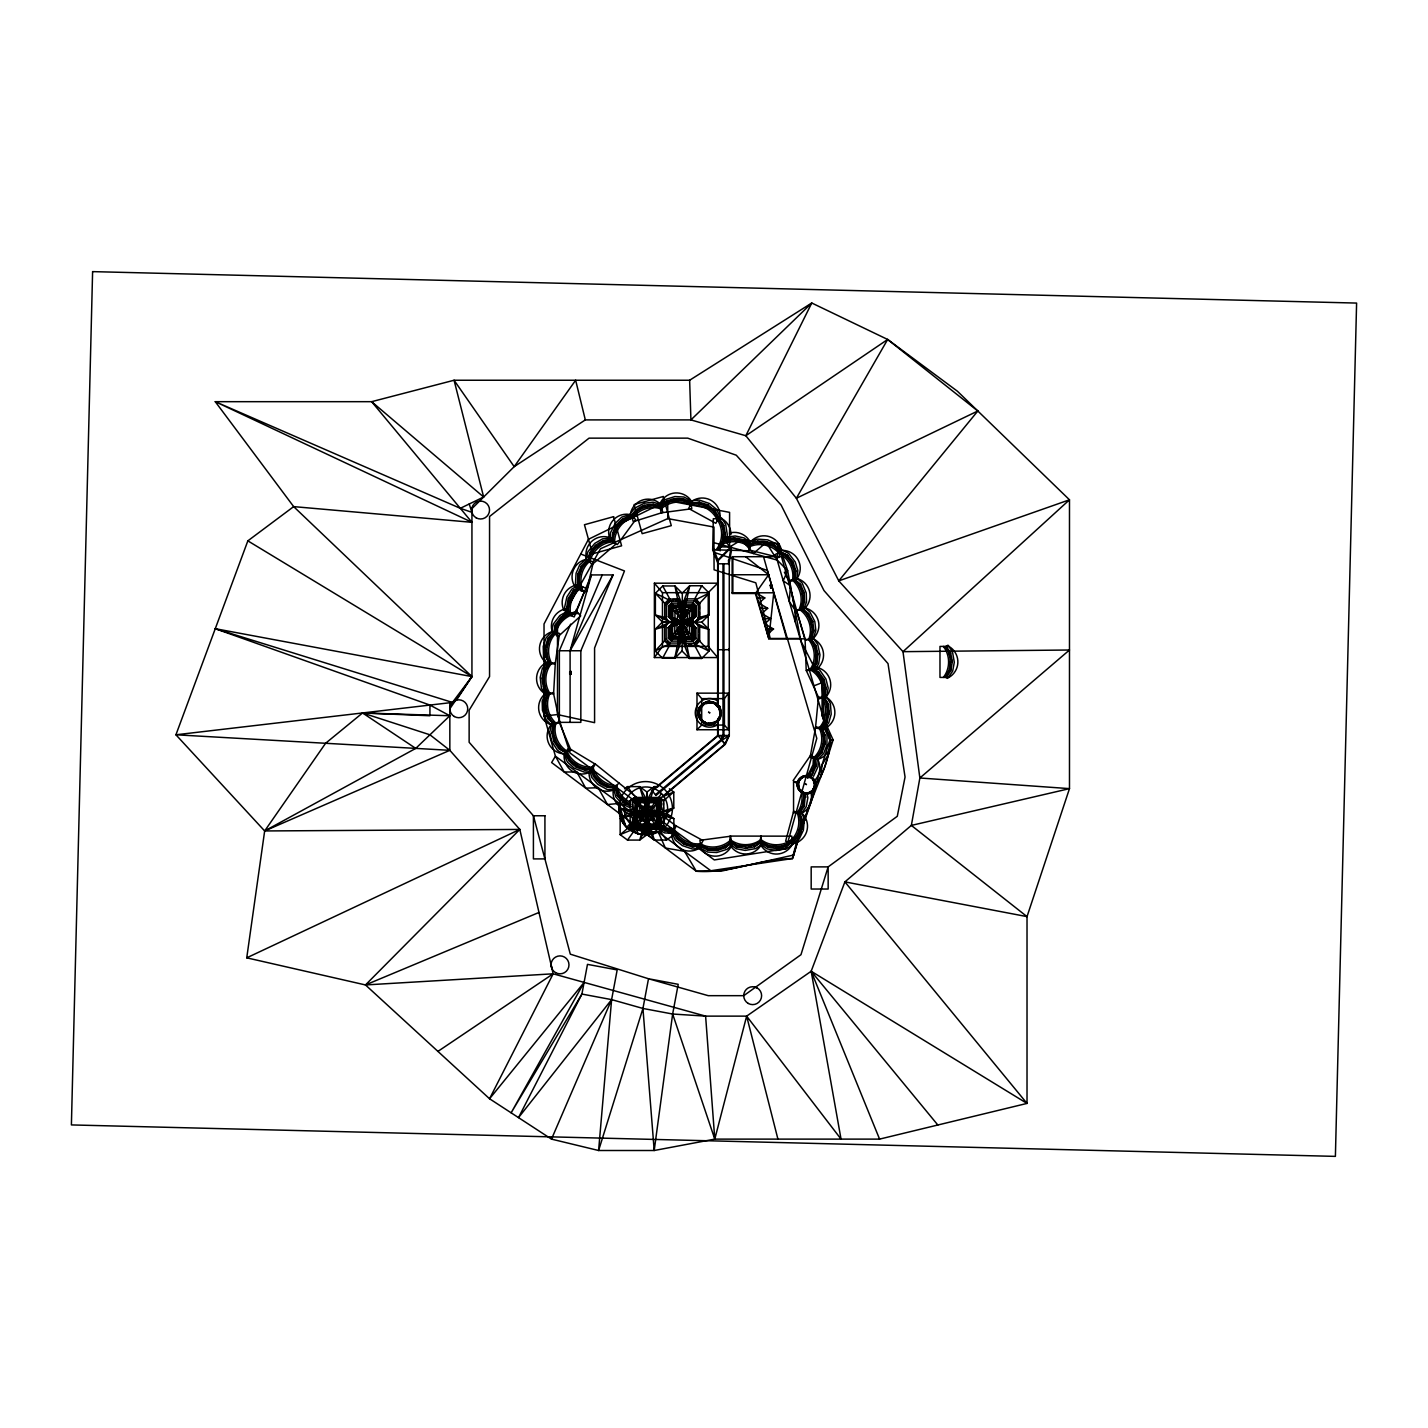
<?xml version="1.0" encoding="UTF-8"?>
<svg xmlns="http://www.w3.org/2000/svg" width="1428" height="1428" viewBox="0 0 1428 1428"><rect width="100%" height="100%" fill="white"/><g stroke="black" fill="none" stroke-linecap="round" stroke-linejoin="round"><path stroke-width="1.5" d="M728.423 563.792L731.136 546.603L717.677 560.222L717.641 706.985M718.106 706.985L718.088 563.81L712.697 549.905L712.75 546.763L718.141 560.686L718.088 567.38L717.677 563.792L729.28 563.81L729.297 735.616L725.281 744.345L662.895 796.717M797.484 783.615L798.27 784.436L793.129 780.581L810.783 755.091L815.87 758.607L815.852 766.568L812.121 774.869L809.533 777.439M807.106 793.54L802.304 792.504M610.184 540.873L610.416 532.912L615.2 523.326L621.823 517.097L630.176 514.366L635.692 519.614L617.342 544.604L612.362 540.944C610.898 529.467 619.341 517.989 630.73 515.954C620.966 520.631 612.844 530.288 613.165 541.533L612.594 532.983L613.986 534.001L616.575 524.79L618.163 525.968L623.197 518.56L624.571 519.578L631.515 516.543M719.069 543.568L718.98 546.424C727.905 539.748 741.525 540.123 749.95 547.495M722.425 541.426C730.725 535.696 743.042 537.606 750.057 544.657L749.843 550.815L712.715 549.726L713.304 518.721L722.247 518.899A17.904 17.904 0 0 1 730.904 534.572M669.714 636.567L671.321 641.101L672.445 639.173L672.642 626.356L674.73 624.09C690.563 624.25 673.32 610.22 668.447 606.025L671.499 603.116L678.264 603.116L682.263 607.114L678.675 605.044L672.606 605.044L669.875 607.65L669.875 617.021L672.606 619.716C689.545 618.967 674.926 633.372 668.268 638.191L671.321 641.101L678.104 641.101L682.084 637.102L678.514 639.173L672.445 639.173L669.714 636.567L669.714 627.178L672.445 624.5L676.943 625.053L681.317 622.144L677.104 619.163L668.447 616.45L668.447 606.025M691.937 622.126L691.973 619.502L695.454 616.521L695.454 606.632L694.668 607.56L696.132 605.811C692.723 607.328 674.659 628.445 687.475 618.949L693.08 619.216L696.132 616.236L696.132 605.811L693.08 602.902L691.973 604.829L691.759 617.646L689.67 619.913L682.905 622.84L687.296 630.873L695.954 638.387L692.901 641.297L686.136 641.297L682.138 637.299L685.726 639.387L691.795 639.387L694.526 636.763L694.526 627.392L692.901 622.09M794.093 579.643C796.003 568.665 789.898 556.902 779.831 552.118L787.738 555.403L793.325 562.596L795.967 571.289L794.968 579.197L789.488 582.035L784.383 572.2M647.562 826.723L647.045 834.666L639.708 840.075L627.517 840.075L620.163 834.666L620.163 818.655L631.926 815.299L630.141 815.299L632.533 817.923L632.533 826.223L634.443 829.257L637.406 825.991L637.602 816.53L639.69 814.852C658.165 811.158 634.282 814.103 632.461 808.784L632.461 800.465L634.371 797.449L643.296 797.449L647.616 800.644L647.687 826.062L643.368 829.257L634.443 829.257L630.141 826.062L630.141 815.299L633.015 813.157M646.902 813.46L646.277 800.644L650.579 797.449L659.504 797.449L661.414 800.465L661.414 808.784L658.219 811.158L659.504 814.603L663.824 811.407L663.824 800.644L659.504 797.449L658.219 798.163L656.559 800.697L656.362 810.176L647.509 813.46M813.514 756.983L813.067 764.64L809.158 772.691L805.481 776.618M646.402 799.983L646.902 792.04L654.256 786.614L658.308 786.614M814.62 784.954L814.246 788.809L813.264 788.434L814.46 788.863M729.583 546.995L729.583 512.366L667.733 500.568L588.461 539.284L544.032 623.965L544.032 716.035L555.421 756.197L551.619 762.552L696.328 871.259L710.841 870.741L792.415 858.549C797.859 832.952 810.64 809.64 815.959 784.079C824.884 771.406 829.418 755.555 829.846 740.115L777.189 560.097L766.176 542.408L753.395 553.546L741.596 539.855L729.583 546.995L724.157 538.053L778.599 543.693L787.631 570.611L800.787 640.815L822.082 682.673L824.259 721.033L822.082 715.392L822.082 682.673L813.96 685.833M795.253 621.858L795.021 610.024L789.273 601.42L790.469 585.748L783.222 580.768L787.631 570.611L777.189 560.097L778.599 543.693M614.665 542.622C614.201 531.502 622.18 520.452 633.015 517.65M699.72 711.073L700.023 707.877M798.645 780.598L798.27 784.436L799.269 780.759L798.145 781.187L799.269 780.759M823.938 696.721C826.401 685.851 820.904 673.784 811.086 668.518L818.815 672.195L824.027 679.657L826.241 688.474L824.831 696.311L826.491 696.614L830.4 703.522L831.203 714.196L828.704 722.943L822.939 729.565L815.495 727.887L818.476 697.043L827.383 697.899A17.904 17.904 0 0 1 824.402 728.744M820.832 776.868L822.082 764.694L828.775 753.77M811.479 638.405C813.549 627.784 810.622 615.504 801.411 609.06L808.605 613.701L812.818 621.769L813.871 630.801L811.479 638.405L813.085 638.905L815.87 630.569L814.817 621.537L809.962 611.987L803.714 607.061L802.357 608.774L796.467 610.577L805.571 640.208L814.121 637.584A17.904 17.904 0 0 0 805.017 607.953M813.532 776.296L818.03 766.586L818.048 758.625L815.87 758.607M554.242 723.728C551.44 734.51 556.563 746.737 566.202 752.324L558.598 748.415L553.618 740.793L551.69 731.886L553.332 724.103L559.026 721.729L570.986 750.325L565.292 752.699L564.114 754.537L557.42 750.253L551.654 741.221L549.726 732.314L551.69 723.764L553.332 724.103L553.261 731.225L551.69 731.886L555.438 740.025L553.618 740.793L560.169 747.754L558.598 748.415L565.292 752.699M682.138 635.674L686.136 641.297L682.138 635.781L678.514 639.173L682.084 633.443L679.353 636.46L674.73 636.46L672.642 634.264L680.603 632.229L682.084 622.572L678.104 641.101L681.085 636.87M693.08 622.126L693.08 619.216L691.973 619.502L694.704 616.825L694.704 607.436L693.08 602.902L686.315 602.902L682.316 610.559L685.047 607.525L689.67 607.525L691.759 609.738L683.798 611.773L682.316 621.43L686.118 603.865L682.316 607.668M449.838 708.77L471.936 676.586L471.936 508.654L514.187 466.653L585.319 419.903L690.92 419.903L745.827 435.736L796.36 498.265L838.771 580.875L902.996 651.668L919.864 777.992L1069.483 788.631L911.35 825.42L844.894 881.879L811.175 971.254L746.648 1016.129L705.611 1016.129L672.642 1014.023L654.202 1150.504L598.6 1150.504L551.494 1139.116L489.554 1098.757L365.479 984.945L246.741 957.831L264.662 830.953L325.584 743.292L362.569 712.965L449.838 715.749L415.744 748.397L264.662 830.953L175.93 734.795L247.847 540.855L293.668 506.619L471.936 522.309L371.637 401.679L215.271 401.679L293.668 506.619L471.936 676.586L456.478 700.113L452.462 702.433L175.93 734.795L449.838 750.325L519.81 829.436L553.154 973.807L489.554 1098.757L584.106 982.41L511.135 1112.823L581.91 994.066L587.479 964.364L617.182 969.915L611.612 999.618L598.6 1150.504L642.939 1008.454L648.508 978.751L570.308 954.172L533.412 815.763L469.134 742.257L469.134 710.251L489.554 676.586L489.554 516.508L589.05 438.146L687.743 438.146L736.277 455.211L781.134 505.101L823.974 590.549L888.02 663.609L905.049 777.046L897.284 816.298L828.151 866.885L811.175 866.885L811.175 889.037L828.151 889.037L828.151 866.885L800.965 954.707L743.738 995.673L708.252 995.673L648.508 978.751L678.211 984.32L672.642 1014.023L714.785 1139.116L879.577 1139.116L1027.018 1103.416L1027.018 916.615L1069.483 788.631L1069.483 499.8L957.385 391.201L887.663 339.471L811.764 303.004L689.635 380.241L454.068 380.241L371.637 401.679L483.646 497.015L460.298 508.314L215.271 401.679L471.936 522.309M792.433 580.5C794.718 569.54 788.363 557.491 778.171 552.975M643.368 827.937L643.368 829.257L647.045 817.494L649.097 820.654L650.65 829.257L646.349 826.062L657.737 827.419L660.789 825.277L660.789 817.584C659.433 813.496 642.029 814.995 650.918 812.318L661.414 808.784L663.824 811.407L662.021 811.407L673.784 808.052L673.784 792.04L669.375 788.791M659.736 797.931L673.784 792.04L663.699 800.555L661.414 800.465L656.362 804.321L654.274 802.697L649.633 802.697L646.902 809.212L650.579 797.449M661.414 800.465L658.219 798.163L651.097 798.163L646.902 801.34L650.9 799.287L657.665 799.287L659.29 802.643L659.29 809.551L654.274 811.836L654.345 814.852L656.434 816.53L656.434 822.367L654.345 824.01L649.704 824.01L646.973 817.494L645.563 819.083L640.315 819.833L637.602 822.367L639.69 824.01L644.314 824.01L647.045 813.746L656.362 804.321L653.631 806.874L648.401 807.623L646.277 813.781L632.533 826.223L630.141 826.062M682.084 640.797L677.782 645.135L678.175 643.046L682.084 639.101L677.782 645.135L668.857 645.135L664.555 640.797L664.555 626.214L668.857 621.876L666.162 625.821L666.162 639.101L664.555 640.797L670.071 643.046L678.175 643.046M683.744 603.544L686.618 600.652L686.618 598.867L682.316 604.901L686.225 600.956L686.618 598.867L695.543 598.867L699.863 603.205L699.863 617.788L695.543 622.126L698.078 626.035L698.078 639.298L699.684 640.994L695.382 645.331L686.44 645.331L682.138 640.994M728.833 564.524L731.547 550.191M547.299 693.722C544.264 704.111 546.031 716.588 554.617 723.871L547.888 718.587L544.425 710.162L544.229 701.059L547.299 693.722C540.016 684.815 540.712 670.678 549.155 662.753L555.313 663.092L553.582 694.044L545.764 693.08L542.212 701.112L542.426 710.216L546.371 720.158L552.136 725.656L553.653 724.067L559.687 722.818L553.35 692.455L545.567 694.847L541.408 688.046L540.177 677.407L542.337 668.554L547.834 661.717L549.155 662.753C543.533 671.999 542.015 684.512 548.406 693.758L543.283 686.904L544.978 687.011L542.122 677.872L544.104 677.997L544.282 669.036L545.978 669.125L550.137 662.806M677.354 645.474L674.748 658.254L662.556 658.254L655.202 650.9L655.202 629.23L662.556 621.876L682.084 621.876M686.618 600.652L689.67 585.748L701.844 585.748L709.198 593.102L709.198 614.772L701.844 622.126L682.138 622.09M723.889 541.605L725.353 534.465L723.871 525.486L719.48 518.846L721.301 517.65L725.692 524.272L727.316 534.857L726.227 540.212M678.104 641.101L678.514 639.03L682.084 636.335L678.3 640.137L678.514 639.03M822.242 697.507C825.081 686.672 819.333 674.319 809.39 669.286M553.689 632.301L555.456 624.536L560.918 617.253L568.63 612.416L556.617 625.785L554.367 633.032L555.456 624.536L556.617 625.785L560.918 617.253L562.257 618.717L569.79 613.683L576.519 611.309L580.696 615.861L557.866 636.834L553.689 632.301L551.565 631.819L553.332 624.054L559.847 615.557L568.398 610.756M810.533 638.691L812.229 631.319L813.871 630.801L810.925 622.358L812.818 621.769L806.981 614.201L808.605 613.701L802.357 608.774M555.956 723.014C552.779 733.742 558.134 746.273 567.916 751.61M645.563 819.083L647.045 813.746L648.473 819.083L653.703 819.833L661.485 826.223L663.895 826.062L663.895 815.299L659.575 812.104L658.29 813.228L635.674 813.46L634.371 814.603L630.069 811.407L630.069 800.644L634.371 797.449L642.779 798.163L647.616 800.644M643.296 797.449L646.759 812.818L648.401 807.623M750.396 543.925L748.879 549.905L778.956 557.473L781.723 550.369L776.047 543.675L767.764 539.891L757.072 539.088L749.629 541.872L750.396 543.925C760.446 538.231 774.279 541.712 780.456 551.476C772.441 544.193 760.446 540.337 750.146 544.889L757.84 541.141L757.429 542.801L766.925 541.712L766.443 543.622L775.208 545.496L774.797 547.156L780.224 552.44M551.494 1139.116L611.612 999.618L518.507 1117.624L581.91 994.066L611.612 999.618L642.939 1008.454L654.202 1150.504L714.785 1139.116L746.648 1016.129L841.038 1139.116L811.175 971.254L1027.018 1103.416L844.894 881.879L1027.018 916.615L911.35 825.42L919.864 777.992L1069.483 650.008L902.996 651.668L1069.483 499.8L838.771 580.875L977.823 410.996L887.663 339.471L745.827 435.736L811.764 303.004L690.92 419.903L689.635 380.241M588.033 559.937C589.175 548.441 599.992 539.141 611.541 539.713L615.557 544.407L592.049 564.613L588.033 559.937L585.926 559.383L587.943 551.69L594.744 543.408L602.616 538.838L611.362 538.053L611.541 539.713C600.974 542.069 590.906 549.655 588.675 560.686L590.05 552.243L591.174 553.529L595.762 545.139L597.047 546.638L603.616 540.569L604.74 541.855L612.184 540.462M714.66 704.022L714.946 702.987L710.073 702.79L710.341 701.755M720.908 713.018L719.391 718.57A11.085 11.085 0 0 1 701.291 720.158A11.085 11.085 0 0 1 706.003 702.612A11.085 11.085 0 0 1 720.872 713.036C716.999 693.401 725.049 722.14 716.66 721.122M806.874 793.45L807.873 797.681L806.231 806.641L801.126 813.781L793.647 811.229L785.632 841.181L791.594 842.77C801.447 836.754 805.142 822.974 799.609 812.818L804.25 806.267L805.553 792.826M810.354 777.528C810.194 775.297 809.872 779.313 806.677 776.529L810.515 776.903M793.807 854.997L801.626 825.848L824.438 767.639L833.113 739.9L822.082 715.392L829.846 740.115L792.415 858.549C760.035 858.781 729.137 873.882 696.328 871.259L684.53 851.338L665.394 848.018L658.219 831.953L643.207 831.364L626.66 827.347C616.45 817.28 616.45 799.519 626.66 789.434A26.811 26.811 0 0 1 668.839 821.796C658.058 841.949 625.107 837.95 619.716 815.334L619.466 805.089L625.125 824.402L619.716 815.334L619.466 803.411L607.489 804.517L598.154 787.703L585.712 788.167L576.841 771.995L564.185 771.995L555.421 756.197L710.841 870.741L720.747 871.259L793.807 854.997L792.415 858.549M814.888 784.115L813.21 789.862M570.629 624.125L559.365 650.757L559.365 722.354L580.839 722.354L580.839 650.757L613.058 574.931L591.442 574.931L570.093 650.757L570.093 722.354M555.617 634.389C557.313 623.376 567.273 614.076 578.447 613.415M770.156 585.23L771.584 584.891L770.156 585.23L770.745 588.015L772.262 587.336L770.745 588.015M651.186 796.735L654.256 786.614L647.277 800.055M642.761 829.954L639.708 840.075L646.688 826.651M800.555 609.738C805.231 599.635 802.393 586.676 793.897 579.465L800.68 584.677L804.214 593.066L804.535 602.152L801.519 609.524L795.485 610.863M589.889 562.096C591.942 551.137 602.205 542.176 613.397 541.872M799.341 834.363L804.41 818.744L804.41 820.618M548.281 693.526L545.889 700.72L544.229 701.059L546.371 709.752L544.425 710.162L549.548 718.23L547.888 718.587L553.653 724.067M808.748 639.244C812.96 628.873 808.855 615.879 799.644 609.613M669.875 607.65L671.499 603.116C682.584 614.718 685.993 640.904 678.461 604.08L682.263 607.864L678.693 605.169L678.264 603.116L681.263 607.328M694.526 636.763L692.901 641.297C682.673 631.23 678.211 603.241 685.726 639.387L682.138 633.639L684.869 636.674L689.51 636.674L691.598 634.478L691.598 626.553L689.51 624.286L682.745 622.215L687.296 625.25L686.154 632.443L683.637 632.443L682.138 630.284L684.869 636.674M672.445 639.173L678.068 632.229L681.87 622.769M694.704 607.436L691.973 604.829L686.332 611.773L682.53 621.234M634.371 814.603L635.674 811.158L630.069 811.407L632.461 808.784L637.316 811.532L637.406 815.156L632.533 817.923L635.746 815.549L641.886 815.566L646.277 813.424M650.65 829.257L659.575 829.257L661.485 826.223L661.485 817.923L658.29 815.549L659.575 812.104M683.048 603.062L689.67 585.748L682.316 593.102L682.138 651.114L689.492 658.469L701.683 658.469L709.02 651.114L709.02 629.445L701.683 622.09M681.352 640.922L674.748 658.254L682.084 650.9M813.032 668.625C817.316 659.308 817.012 647.437 810.265 639.351L816.013 645.688L817.994 654.577L816.673 663.574L813.46 668.607M575.823 611.827L584.498 591.335M586.23 587.229L591.442 574.931M602.241 574.931L570.093 650.757L613.058 574.931M685.047 607.525L682.316 613.915L683.798 611.773M679.353 636.46L682.084 630.087L680.603 632.229M798.752 781.83L793.557 781.83L793.557 812.835L799.734 812.835L802.536 806.267L803.928 797.324L803.107 791.951M946.157 677.425C951.262 667.876 952.083 655.291 945.175 646.42L950.673 652.971L952.333 661.914L950.673 670.874L946.157 677.425L947.549 678.371L952.654 671.231L954.297 662.289L952.476 651.739L947.96 645.188L946.157 646.42L950.673 652.971L948.96 652.971L952.333 661.914L950.352 661.914L950.673 670.874L948.96 670.874L945.175 677.425M798.734 610.149C803.785 600.153 800.751 586.854 792.076 579.857M720.247 550.833L718.873 549.851C724.174 540.391 725.228 527.842 718.48 518.828L723.871 525.486L722.157 525.45L725.353 534.465L723.371 534.429L723.496 541.587M550.101 693.151C544.943 703.076 547.834 716.41 556.438 723.496M718.106 720.194L718.106 735.616L723.086 735.634L721.283 739.508L655.47 794.718M725.067 743.952L728.851 734.902M723.086 735.634L721.283 739.508L725.281 744.345L717.838 735.384L652.025 790.612L656.059 795.432L721.89 740.204M723.907 563.81L723.925 735.616L721.872 740.222L729.333 735.616L717.641 735.616L717.641 720.194M637.316 811.532L634.585 809.551L635.674 798.163L630.069 800.644M663.895 826.062L659.575 829.257L657.737 827.419L659.361 824.063L659.361 817.137L656.63 815.156L656.559 811.532L659.29 809.551M700.72 846.447L707.824 850.071L716.91 850.517L725.567 847.696L731.332 841.36C723.443 849.392 710.858 850.249 700.72 846.447L699.952 847.946L707.717 852.07L716.802 852.516L727.03 849.321L732.921 843.966M780.705 551.672L781.723 549.744L788.756 553.475L795.235 562.007L797.877 570.718L796.645 579.411L794.968 579.197L794.45 572.092L795.967 571.289L791.558 563.507L793.325 562.596L786.203 556.188L787.738 555.403L780.705 551.672L775.226 554.51L777.26 558.437M662.556 658.254L669.643 645.206M694.776 598.796L701.844 585.748M718.766 517.882L715.178 510.778L708.109 505.048L699.47 502.21L691.081 503.923C702.183 502.103 712.84 508.832 718.766 517.882L720.265 517.132L716.445 509.225L709.377 503.495L699.238 500.05L691.331 500.871L691.545 503.049L688.599 508.475L715.821 523.308L720.105 515.454A17.904 17.904 0 0 0 692.883 500.621M678.068 632.229L676.943 630.658L681.317 622.626M686.332 611.773L687.475 613.326L683.084 621.376M887.663 339.471L796.36 498.265L977.823 410.996M695.543 598.867L694.329 600.956L686.225 600.956M668.857 645.135L670.071 643.046L666.162 639.101M798.752 812.835L802.536 806.267L804.25 806.267L803.928 797.324L805.91 797.324L804.571 793.754M592.549 768.567L595.244 764.123L568.683 748.111L563.971 754.091L567.451 762.159L574.252 768.193L584.231 772.084L592.174 771.602L592.049 769.424C580.768 771.923 568.558 764.551 565.506 753.395C571.039 762.695 581.392 769.906 592.549 768.567L584.106 769.906L584.98 768.442L575.591 766.693L576.609 764.997L568.772 760.66L569.665 759.196L566.006 752.556M717.891 549.834L721.818 543.354L723.532 543.372L718.873 549.851M813.817 671.196L818.655 663.877L819.975 654.863L817.762 644.385L812.996 637.995L811.247 639.316L816.013 645.688L814.299 645.759L817.994 654.577L816.013 654.649L816.673 663.574L814.96 663.645L811.407 670.321L806.213 670.517L805.089 639.53L812.246 639.28M807.588 778.278L814.442 765.604L815.049 758.054L815.852 766.568L814.442 765.604L812.121 774.869L810.497 773.744L807.998 776.368M632.461 800.465L633.157 809.123L639.619 811.836L639.69 814.852L634.657 817.137L634.657 824.063L637.406 825.991L646.83 813.889M659.29 802.643L656.559 800.697L646.759 812.818M799.127 779.224L799.412 780.331L801.644 777.189M809.551 670.392C816.298 661.467 815.691 647.848 808.409 639.405M755.912 593.512L732.136 593.512L732.136 556.706L781.473 556.706L804.714 638.834L768.835 638.834L755.912 592.798L768.639 574.752L745.594 556.706M676.943 630.658L676.943 625.053L681.495 622.019M682.923 621.983L687.475 618.949L687.475 613.326M703.772 703.611L700.987 707.538L700.22 706.789L700.987 707.538L703.219 705.307M820.672 728.387C828.222 720.212 829.489 707.003 823.635 697.524L828.49 704.575L829.275 713.643L826.776 722.407L821.653 728.494L825.063 722.229L826.776 722.407L827.312 713.464L829.275 713.643L826.794 704.415L828.49 704.575L824.616 697.632L826.526 696.561L828.186 687.993L825.973 679.157L819.94 670.321L813.103 666.233M627.517 840.075L634.996 829.668M658.968 797.038L661.45 793.557M708.217 592.674L708.217 646.402L717.713 657.558L654.381 657.558L662.467 646.402L662.467 592.674L654.381 583.195L717.713 583.195L708.217 592.674L662.467 592.674M681.656 622.197L677.104 619.163L678.246 611.969L680.781 611.969L682.263 614.129L679.532 607.739L674.909 607.739L672.82 609.952L672.82 617.86L674.909 620.127L674.73 624.09L668.268 627.767L668.268 638.191M728.423 729.744L724.424 725.067L724.424 698.631L728.423 693.151L696.989 693.151L696.989 729.744L728.423 729.744L728.423 693.151M796.878 812.835C802.161 806.606 803.071 797.859 801.144 790.13M943.301 677.425C950.388 668.75 950.28 655.113 943.301 646.42M471.936 676.586L452.462 702.433L215.271 628.695L471.936 676.586L247.847 540.855M670.91 833.309L676.336 826.187L664.002 816.798M716.035 549.798C723.264 541.248 723.425 527.628 716.624 518.792M646.366 813.46L637.531 810.176L637.531 804.321L639.619 802.697L644.242 802.697L646.973 809.212L645.492 807.623L640.244 806.874L633.157 801.429L635.674 798.163M646.349 826.062L651.168 828.543L658.29 828.543L660.789 825.277M631.426 515.811C637.013 505.69 650.615 501.406 661.003 506.494L662.86 512.384L633.282 521.702L631.426 515.811L629.712 514.473L634.603 508.189L644.117 503.263L653.149 502.156L661.503 504.887L661.003 506.494C650.365 504.495 638.12 507.493 631.729 516.757L636.317 509.528L636.834 511.153L644.367 505.262L644.956 507.136L653.399 504.155L653.899 505.78L661.307 507.422M554.403 632.693C546.478 640.529 544.604 653.667 550.03 663.395L545.496 656.13L545.121 647.045L548.031 638.405L553.421 632.568L559.544 633.425L555.171 664.127L549.048 663.252L547.102 664.234L543.55 657.112L543.229 646.402L546.121 637.78L552.19 631.426L553.421 632.568L549.726 638.655L548.031 638.405L547.085 647.312L545.121 647.045L547.192 656.38L545.496 656.13L549.048 663.252M589.407 768.96L591.781 777.403L597.743 784.293L607.114 789.47L615.057 790.041L615.218 787.863C603.687 788.845 592.566 779.938 591.014 768.478L594.869 763.659L636.138 796.824M619.074 783.044L613.397 788.292L615.771 796.735L621.716 803.625L628.873 807.213M551.993 662.913C544.461 671.178 543.8 684.78 550.262 693.865M815.192 758.304C823.438 750.789 825.83 737.74 820.797 727.798L825.027 735.241L825.045 744.345L821.796 752.842L816.173 758.482L810.087 757.358L815.691 726.87L821.76 727.977L823.76 727.084L827.026 734.349L826.919 745.059L823.67 753.556L817.351 759.66L816.173 758.482L820.118 752.538L821.796 752.842L823.099 743.988L825.045 744.345L823.349 734.938L825.027 735.241L821.76 727.977M632.283 518.525C638.494 509.26 651.454 505.066 661.86 509.207M818.815 728.209C826.687 720.247 827.883 706.681 821.778 697.346M682.316 612.237L684.423 609.649L688.01 609.649L689.617 611.541L689.617 618.306L688.01 620.234L687.832 623.965L689.438 625.91L689.438 632.675L687.832 634.55L684.262 634.55L682.138 631.961M682.084 631.765L679.978 634.353L676.408 634.353L674.784 632.461L674.784 625.696L676.408 621.876M656.63 815.156L661.485 817.923L663.895 815.299L662.092 815.299L673.855 818.655L673.855 832.667M794.861 579.25L796.342 577.644L802.179 583.088L806.231 592.995L806.534 602.098L803.071 610.167L801.519 609.524L802.857 602.527L804.535 602.152L802.286 593.495L804.214 593.066L799.02 585.052L800.68 584.677L794.861 579.25L788.827 580.571L795.003 608.685M664.948 640.494L655.202 650.9L668.715 644.278M699.452 603.509L709.198 593.102L693.758 600.652M588.39 560.579C579.822 567.684 576.805 580.607 581.374 590.764L577.483 583.142L577.912 574.056L581.553 565.702L587.426 560.347L593.441 561.757L586.426 591.942L580.411 590.549L577.483 583.142L579.161 583.534L577.912 574.056L579.822 574.502L581.553 565.702L583.213 566.095L587.426 560.347L586.301 559.098L579.714 564.899L576.073 573.253L575.448 583.945L577.644 589.496M698.238 604.901L699.863 603.205L694.329 600.956L698.238 604.901L698.238 618.181L695.543 622.126L699.684 626.428L699.684 640.994L694.169 643.243L686.047 643.243L682.138 639.298L686.44 645.331L686.047 643.243M658.219 831.953L638.691 834.291L626.66 827.347L631.337 822.439M634.657 817.137L646.456 813.335M556.242 632.961C548.013 640.565 546.21 654.06 551.886 663.663M718.141 560.686L731.6 547.049L718.73 546.853M646.206 813.264L641.815 811.122L642.957 807.623L636.21 799.287L633.157 801.429M657.737 827.419L650.989 819.083L652.132 815.566L647.58 813.335M666.341 605.115L670.25 601.17L678.354 601.17L682.263 605.115L677.961 599.082L669.036 599.082L664.734 603.419L664.734 617.985L669.036 622.322L666.341 618.378L666.341 605.115L664.734 603.419L670.25 601.17L669.036 599.082L670.821 600.867L655.381 593.298L662.735 585.962L674.926 585.962L682.263 593.298M670.071 621.876L664.555 626.214M694.329 622.126L699.863 617.788L698.06 617.788M698.078 639.298L694.169 643.243L695.382 645.331M682.316 603.205L686.618 598.867M714.785 1139.116L705.611 1016.129L553.154 973.807L365.479 984.945L519.81 829.436L264.662 830.953L449.838 750.325L449.838 702.737M682.316 608.417L686.315 602.902L682.316 606.9L685.904 604.829L691.973 604.829M682.316 609.488L685.476 606.186L690.831 606.186L693.24 608.596L693.24 617.235L690.831 619.716L690.831 622.126M682.084 634.514L678.943 637.816L673.588 637.816L671.178 635.406L671.178 626.767L673.588 624.286L673.588 621.876M700.309 718.784L702.862 721.925L704.236 721.586M715.017 704.236L716.392 703.897L715.017 704.236L718.944 707.021M718.373 707.592L718.623 706.11L718.373 707.592L716.142 705.361M715.535 722.247L719.284 718.498M718.177 723.8L716.749 725.228A14.316 14.316 0 0 1 695.257 712.822A14.316 14.316 0 0 1 716.749 700.416L718.177 701.862M799.734 779.831L802.108 777.653M798.716 789.488L801.411 792.183L799.323 788.881M811.247 777.082L813.978 779.795L813.567 781.241L814.103 780.384M812.907 779.795L813.674 779.974A8.871 8.871 0 0 1 814.96 784.525L814.478 789.327A9.228 9.228 0 0 1 798.466 789.345A9.228 9.228 0 0 1 806.463 775.493A9.228 9.228 0 0 1 814.46 789.345L810.979 792.665L806.392 793.682M812.96 780.17L813.157 778.992M810.622 792.469L814.049 789.113M790.63 842.52C799.448 835.683 802.875 822.885 798.663 812.568L802.286 820.332L800.626 819.886L801.572 829.4L799.662 828.883L797.645 837.611L796.003 837.165L791.594 842.77L792.683 844.055L799.466 838.468L803.375 830.257L804.339 819.583L801.661 812.086L799.609 812.818M695.186 600.581L695.847 599.938L698.221 603.633M696.989 729.744L701.701 725.067L724.424 725.067M580.196 585.891C571.86 592.798 566.345 604.133 569.397 614.968L566.773 606.829L568.612 597.904L573.538 590.246L580.196 585.891L585.908 588.229L574.199 616.932L568.469 614.593M668.268 627.767L672.445 624.5L668.268 627.767L672.445 624.5L672.445 621.876M813.371 757.965C821.885 750.7 824.242 737.276 818.958 727.477M660.218 506.744C667.465 497.729 681.602 495.837 690.956 502.638L691.777 508.761L661.039 512.848L660.218 506.744L658.754 505.119L664.645 499.764L674.873 496.569L683.958 497.015L691.723 501.139L690.956 502.638C680.817 498.836 668.233 499.693 660.361 507.708L666.126 501.389L666.341 503.084L674.766 498.568L675.033 500.532L683.869 499.015L684.083 500.71L691.081 503.62M643.028 819.083L641.886 817.923L646.277 813.781M650.918 807.623L652.061 808.766L647.669 812.925M755.912 592.798L764.801 597.957L758.821 603.134L767.693 608.31L761.731 613.469L770.602 618.663L764.64 623.84L773.53 629.016L767.532 634.193M590.21 560.99C581.357 567.844 578.376 581.142 583.177 591.192M671.303 625.464L668.947 627.463L668.947 637.37L671.856 640.137M630.248 826.152L620.163 834.666L634.228 828.775M652.328 790.969L718.141 735.741M663.003 796.021L725.049 743.97M761.07 836.076L761.07 841.27L754.519 846.786L745.559 848.428L736.616 846.786L730.065 842.252L730.065 836.076L791.862 836.165L791.862 842.341L793.111 844.144L786.56 848.66L776.011 850.499L767.05 848.839L759.91 843.734L760.874 836.165M649.633 802.697L646.902 804.946L650.49 800.697L656.559 800.697M646.902 807.962L649.008 806.052L653.631 806.874L654.202 810.658L652.596 813.46M644.314 824.01L647.045 821.76L649.704 824.01M660.593 509.564C668.304 501.514 681.799 499.604 691.331 505.458M731.082 839.521C723.371 847.572 709.877 849.481 700.345 843.627M788.845 842.038C797.913 835.487 801.34 822.296 796.86 812.086M696.132 616.236L691.973 619.502L696.132 616.236L687.475 618.949M681.495 621.573L677.104 613.54M682.905 622.84L687.296 630.873M581.107 586.265L575.109 590.889L573.538 590.246L570.45 598.653L568.612 597.904L568.344 607.471L566.773 606.829L568.058 612.648M569.701 671.803L571.2 671.499L570.682 674.355L569.701 674.266L569.701 671.803L571.2 671.499M569.701 674.266L571.2 673.962M632.533 826.223L635.746 828.543L642.85 828.543L647.045 825.366L651.168 828.543M631.051 800.483L634.728 798.716M662.895 826.223L659.879 828.472L658.469 827.437M646.902 803.357L650.9 799.287M646.902 804.142L650.061 801.697L655.416 801.697L657.826 803.482L657.826 809.872L655.416 811.693L655.488 815.013L657.897 816.834L657.897 823.224L655.488 824.991L650.133 824.991L646.973 822.546L643.885 824.991L638.548 824.991L636.138 823.224L636.138 816.834L638.548 815.013L638.477 811.693L636.067 809.872L636.067 803.482L638.477 801.697L643.814 801.697L646.973 804.142M624.5 788.791L627.445 786.614L639.637 786.614L646.973 792.04L647.473 799.983M627.517 813.228L620.163 818.655L634.228 812.925M636.281 813.228L636.281 815.37L633.229 817.584L633.229 825.277L636.281 827.419L643.046 827.419L647.045 824.474L650.561 825.991L656.63 825.991L659.361 824.063M646.473 826.723L646.973 834.666L654.327 840.075L666.519 840.075L673.855 834.666L670.5 831.828M658.397 799.269L659.807 798.234L662.824 800.483M634.8 827.99L631.122 826.223M647.669 813.264L652.061 811.122L657.665 811.318L660.718 809.123L660.718 801.429L658.219 798.163M658.29 828.543L661.485 826.223M716.445 721.925L714.964 721.675M634.585 802.625L637.316 800.697L643.385 800.697L646.973 802.233L642.975 799.287L636.21 799.287M791.862 842.341C783.49 850.32 769.246 850.32 760.874 842.341C770.406 847.447 782.99 848.268 791.862 841.36L785.311 846.875L785.311 845.162L776.368 848.518L776.368 846.554L767.425 846.875L767.425 845.162L760.874 841.36M632.533 817.923L636.281 815.37M661.485 817.923L657.737 815.37L657.665 811.318L661.414 808.784M437.914 1051.401L553.154 973.807M579.268 584.48L571.843 589.175L566.934 596.833L564.631 607.293L566.345 615.057M694.704 616.825L689.67 619.913L689.51 624.286L695.954 627.981L695.954 638.387L694.49 636.656L695.275 637.584L695.275 627.677L692.384 624.839L687.296 625.25L682.905 622.358M582.838 586.962C573.003 592.334 567.951 604.99 571.111 615.664M761.07 839.414C752.36 846.376 738.74 846.483 730.065 839.414M791.862 839.503C783.169 846.465 769.549 846.572 760.874 839.503M813.282 780.598L814.478 780.116L810.961 776.618L806.427 775.44L802.34 776.886M633.229 817.584L637.406 815.156M656.559 811.532L660.718 809.123M761.07 841.27L745.559 848.428L745.559 846.465L736.616 845.073L730.065 842.252M646.277 800.644L651.097 798.163M643.046 827.419L647.045 825.366M642.85 828.543L647.687 826.062M668.715 622.804L655.202 629.23L664.484 626.714M693.758 622.126L709.198 614.772L699.916 617.289M246.741 957.831L519.81 829.436M714.625 722.068L714.089 723.478L714.625 722.068L710.019 723.318L710.287 724.353L710.019 723.318L714.821 722.854M667.733 518.614L600.492 548.763L557.491 626.107L557.491 714.571L570.004 752.967L714.303 859.942L786.025 848.678L816.798 738.347L767.318 570.45L713.982 552.297L713.982 527.057L667.733 518.614L667.733 500.568M677.104 619.163L674.909 620.127L669.875 617.021M365.479 984.945L538.981 912.456M659.736 813.781L673.784 808.052L666.448 813.46L659.897 814.317M795.878 782.473L797.949 781.759M641.815 811.122L639.619 811.836L634.585 809.551M647.741 813.424L660.789 817.584M657.665 811.318L663.824 811.407M749.7 546.692C759.821 542.051 773.066 545.264 779.759 554.242M676.943 625.053L669.714 627.178M709.252 702.005L704.236 703.344C690.866 715.571 706.592 698.31 709.77 701.416L715.517 702.969L710.269 702.005M706.396 703.611L709.466 702.79L704.593 702.987L708.716 702.826L709.18 701.755M698.792 713.482L699.774 718.141L700.809 717.873L699.988 714.803M718.766 708.127L720.176 708.645L718.766 708.127L719.587 711.198M698.595 714.303L699.631 714.036L700.809 717.873M699.399 717.356L700.434 717.07M719.944 711.983L720.979 711.697L719.998 712.733M805.588 776.564L805.981 775.707L811.086 777.225M813.639 780.813C815.87 780.973 811.854 781.277 814.62 784.49L814.263 780.634M797.502 785.739C798.895 782.883 796.164 789.273 799.269 788.595L798.288 784.918L798.645 788.774M798.145 788.185L799.269 788.595M810.122 792.379L810.997 792.808L810.693 791.897A17.904 17.904 0 0 1 802.5 812.835M806.035 793.843L810.818 792.486M619.716 815.334L622.305 814.745M569.79 613.683L577.18 612.041M655.72 831.864L638.691 834.291L629.409 828.026M544.032 716.035L557.491 714.571L594.583 722.675L594.583 648.009L624.464 570.95L580.732 554.01M691.545 503.049L699.47 502.21L698.649 503.727L708.109 505.048L707.163 506.779L715.178 510.778L714.357 512.295L718.302 518.757M829.846 740.115L833.113 739.9M690.188 505.548C701.166 503.602 713.179 510.028 717.409 520.399M701.487 843.537C690.527 845.483 678.496 839.057 674.266 828.686M657.737 815.37L663.895 815.299M723.996 735.634L729.333 735.616M593.512 766.979C582.481 768.442 570.754 761.499 566.97 750.967M732.85 574.752L768.639 574.752M732.136 592.798L773.744 592.798L768.835 638.834L755.234 592.977M757.375 597.957L764.801 597.957M760.267 608.31L767.693 608.31M763.177 618.663L770.602 618.663M682.263 622.322L662.735 622.322L655.381 614.986L655.381 593.298L666.519 605.204L664.734 603.419M766.086 629.016L773.53 629.016M800.108 638.477L770.263 638.477L755.823 582.82L714.089 569.808L713.982 552.297M688.707 644.903L691.652 644.903M662.467 646.402L708.217 646.402M717.624 649.74L729.297 649.704M559.365 650.757L580.839 650.757M696.989 693.151L701.701 698.631L724.424 698.631M630.069 811.407L631.854 811.407L620.091 808.052L620.091 804.035M637.406 825.991L643.475 825.991L647.045 824.474L650.972 827.419M814.995 784.507L813.424 779.724M415.744 748.397L362.569 712.965L429.935 715.749L429.935 705.075L215.271 628.695M630.141 815.299L635.746 815.549L635.674 811.158M710.073 702.79L714.875 703.236M674.319 828.829L666.697 828.044L663.556 826.33M616.985 785.632C605.847 785.632 595.155 777.189 592.798 766.247M633.978 814.317L627.445 813.46L620.091 808.052L634.157 813.781M642.939 1008.454L672.642 1014.023M659.361 817.137L652.132 815.566M724.603 537.446L735.206 535.982L744.095 537.945L751.057 543.3M699.684 626.428L694.169 622.09M672.606 622.322L672.606 619.716L668.447 616.45L671.499 619.431L671.499 622.322M691.795 622.09L691.795 624.696L695.954 627.981L687.296 625.25M700.809 708.074L699.399 708.609L700.434 708.877M719.998 713.322L720.979 714.357L719.944 714.071M699.613 711.929L698.792 712.465M694.49 627.338L691.759 624.679L695.275 627.677L691.795 624.696L692.901 624.982M699.756 626.928L709.02 629.445L695.525 623.001M713.982 542.694L777.189 560.097M660.182 827.722L673.195 830.311L664.645 830.721L659.772 828.258M362.569 712.965L429.935 734.795L449.838 750.325M630.516 804.696L623.233 802.322L617.289 795.432L615.004 787.81L618.36 794.093L624.482 800.769L630.748 804.375M460.298 508.314L471.936 512.349L469.205 503.995M678.246 611.969L672.82 609.952L672.606 605.044M686.154 632.443L691.598 634.478L691.795 639.387M659.807 812.925L673.855 818.655L666.519 813.228M700.595 845.465L707.592 848.375L707.824 850.071L716.642 848.553L716.91 850.517L725.335 846.001L725.567 847.696L731.457 842.341L730.636 836.219L699.916 840.324L701.094 849.196A17.904 17.904 0 0 0 731.047 846.75M755.001 987.034L757.161 987.926M667.84 832.131L673.855 834.666M672.035 619.573L669.91 617.074M750.057 544.657C740.704 539.213 728.155 537.963 719.034 544.55L725.781 539.284L725.727 540.998L734.777 537.945L734.706 539.909L743.667 539.909L743.613 541.623L750.021 545.639M668.893 621.412L655.381 614.986L666.519 617.985L664.734 617.985L670.25 622.322M695.525 644.492L709.02 651.114L699.292 640.708M659.022 829.739L664.538 832.899L672.499 833.274L672.606 831.096L664.645 830.721L665.68 829.365L662.503 827.633M642.975 799.287L646.973 801.34L642.779 798.163M631.265 806.624L623.233 802.322L624.482 800.769L617.289 795.432L618.36 794.093L615.611 787.042M429.935 705.075L449.838 715.749M630.284 802.197C623.608 799.02 618.27 792.897 616.789 785.578M730.065 841.27L736.616 845.073L736.616 846.786L754.519 845.073L754.519 846.786L761.07 842.252L762.302 844.055L755.751 848.571L745.202 850.41L736.241 848.75L729.101 843.645M642.957 807.623L646.366 812.818L639.673 807.445L637.531 804.321L637.316 800.697M650.989 819.083L647.58 813.889L654.274 819.261L656.434 822.367L656.63 825.991M632.461 808.784L636.21 811.318L636.21 813.46M657.665 799.287L660.718 801.429M633.157 809.123L636.21 811.318M646.973 803.357L643.385 800.697L646.973 804.946L644.242 802.697M684.53 638.334L682.138 636.549L685.94 640.333L685.708 639.244L686.136 641.297M691.795 624.696L695.954 627.981M668.447 616.45L672.606 619.716M646.973 807.962L644.867 806.052L640.244 806.874L639.673 810.658L641.279 813.46M669.125 616.735L671.463 618.735M634.443 812.104L635.746 813.228M647.741 813.781L652.132 817.923M641.815 808.766L646.206 812.925M697.292 639.815L698.703 641.226L695.668 644.26L694.258 642.868M681.067 607.543L678.264 603.116M813.3 788.952L812.96 789.452M811.175 791.237L810.604 791.647M799.734 789.452L801.519 791.237M682.263 608.631L678.675 605.044L682.263 610.773L679.532 607.739M682.263 609.702L679.103 606.382L673.766 606.382L671.356 608.792L671.356 617.449L673.766 619.913L673.766 622.322M682.138 634.71L685.297 638.03L690.652 638.03L693.062 635.621L693.062 626.963L690.652 624.5L690.652 622.09M681.531 603.276L674.926 585.962L677.961 600.867L677.961 599.082L682.263 603.419M682.263 612.451L680.156 609.863L676.569 609.863L674.962 611.737L674.962 618.502L676.569 622.322M937.839 1125.014L811.175 971.254L879.577 1139.116M633.229 825.277L635.746 828.543M659.04 829.668L666.519 840.075M627.445 786.614L633.675 795.289M796.878 781.83L798.877 785.097M673.373 830.328C677.943 840.503 689.581 846.84 700.595 845.162L692.205 846.875L683.566 844.037L676.497 838.307L672.909 831.203L675.872 825.777L703.076 840.61L698.792 848.464A17.904 17.904 0 0 1 671.713 835.451M662.735 585.962L670.821 600.867M694.597 645.42L701.683 658.469M591.014 768.478C595.28 778.421 604.579 786.935 615.825 787.096L607.275 787.292L608.346 785.953L599.26 782.99L600.492 781.437L593.298 776.1L594.369 774.761L591.638 767.711M646.616 800.055L639.637 786.614L642.689 796.735M647.348 826.651L654.327 840.075L651.257 829.954M626.66 827.347L619.466 813.514L619.466 803.411M634.657 824.063L636.281 827.419M552.279 969.326L551.083 964.846M682.87 641.136L689.492 658.469L686.886 645.67M658.219 811.158L659.504 814.603M763.534 556.706L786.774 638.834M645.492 807.623L646.973 812.96M814.156 780.295L815.352 784.74A8.871 8.871 0 0 0 803.428 776.386A8.871 8.871 0 0 0 799.662 790.434A8.871 8.871 0 0 0 814.139 789.166L815.352 784.507L813.889 780.438M798.323 785.525L798.984 787.953M746.648 1016.129L777.921 1139.116M483.646 497.015L454.068 380.241L514.187 466.653L575.645 380.241L585.319 419.903M647.205 813.889L648.473 819.083M677.961 599.082L678.354 601.17M576.287 609.649L576.519 611.309M680.781 611.969L682.048 621.448M682.37 622.965L683.637 632.443M728.423 560.222L728.833 563.81M717.677 560.222L718.088 563.81M719.534 707.913L719.837 711.126M699.72 714.875L700.041 718.088M824.831 696.311L824.67 689.188L826.241 688.474L822.225 680.478L824.027 679.657L817.262 672.909L818.815 672.195L811.979 668.108L806.356 670.66L819.226 698.881L827.365 695.168A17.904 17.904 0 0 0 816.316 667.215M732.85 556.706L732.85 592.798M728.833 649.008L728.923 650.436M722.996 563.81L723.014 735.616M701.701 698.631L701.701 725.067M699.399 606.525L699.399 609.203M699.399 612.273L699.399 614.79M699.22 629.427L699.22 631.926M699.22 634.996L699.22 637.691M692.544 619.359L692.544 622.126M692.384 622.09L692.384 624.839M686.332 620.555L686.332 622.126M686.154 622.09L686.154 623.643M678.246 620.769L678.246 622.322M678.068 621.876L678.068 623.447M677.782 643.35L677.782 645.135M675.694 600.867L675.694 599.51L672.766 599.51L672.766 600.867M671.856 621.876L671.856 624.643L668.947 627.463L671.321 624.786L671.321 621.876M663.342 803.089L663.342 805.071M663.342 807.338L663.342 809.194M663.431 817.512L663.431 819.351M663.431 821.635L663.431 823.617M658.29 813.228L658.29 815.549M654.381 583.195L654.381 657.558M652.667 813.228L654.274 816.048L653.703 819.833L649.097 820.654L646.973 818.726L644.938 820.654L641.351 820.654L639.744 819.261L641.351 813.228M652.061 808.766L652.061 811.122M650.918 812.318L650.989 814.388M642.957 812.318L643.028 814.388M641.886 815.566L641.886 817.923M570.682 671.892L570.682 674.355M729.405 533.072A17.904 17.904 0 0 1 749.218 540.302M811.818 777.6A8.871 8.871 0 0 1 811.818 791.201M812.014 777.439A9.228 9.228 0 0 1 806.106 793.754M563.953 610.381A17.904 17.904 0 0 1 577.626 584.837M575.27 587.104A17.904 17.904 0 0 1 584.73 559.722M586.23 557.83A17.904 17.904 0 0 1 609.72 537.624M630.605 513.17A17.904 17.904 0 0 1 660.164 503.834M609.488 537.588A17.904 17.904 0 0 1 628.481 514.312M659.861 503.995A17.904 17.904 0 0 1 690.581 499.889M751.074 541.23A17.904 17.904 0 0 1 781.134 548.78M783.169 550.387A17.904 17.904 0 0 1 797.431 577.912M797.574 578.661A17.904 17.904 0 0 1 804.232 608.935M550.922 724.639A17.904 17.904 0 0 1 544.586 694.294M546.317 662.86A17.904 17.904 0 0 1 550.673 632.176M544.657 693.544A17.904 17.904 0 0 1 546.389 662.592M551.815 630.248A17.904 17.904 0 0 1 565.381 608.881M619.77 806.641A17.904 17.904 0 0 1 613.272 789.97M613.469 790.023A17.904 17.904 0 0 1 589.104 772.459M590.621 771.798A17.904 17.904 0 0 1 564.06 755.769M562.739 753.77A17.904 17.904 0 0 1 550.762 725.174M814.031 639.208A17.904 17.904 0 0 1 816.655 669.143M824.491 728.476A17.904 17.904 0 0 1 818.904 758.982M818.137 760.196A17.904 17.904 0 0 1 814.246 780.848M761.07 845.037A17.904 17.904 0 0 1 730.065 845.037M791.862 845.126A17.904 17.904 0 0 1 760.874 845.126M802.286 813.549A17.904 17.904 0 0 1 794.271 843.484M709.752 701.416L709.77 701.416A11.531 11.531 0 0 0 699.809 718.802A11.531 11.531 0 0 0 719.783 718.802A11.531 11.531 0 0 0 709.787 701.505M709.734 724.121L703.95 723.032L709.734 724.121M92.606 271.623L71.4 1124.925L1335.394 1156.377L1356.6 303.075L92.606 271.623M699.756 707.217L698.203 712.983L699.756 718.73L698.667 712.965L699.756 707.217M704.825 721.979L705.343 723.371L704.825 721.979M708.663 723.157L709.145 724.246L708.663 723.157M798.413 780.081L797.181 784.686L798.43 789.291C806.517 796.431 795.557 788.559 797.556 784.668C796.128 779.92 806.481 773.28 798.341 780.009M802.482 791.88L802.893 793.004L802.482 791.88M708.591 712.233L709.734 712.786L708.591 712.233M805.499 784.079L806.409 784.525L805.499 784.079M719.123 717.124L719.801 718.195L719.123 717.124M677.318 836.79L676.497 838.307L684.512 842.306L683.566 844.037L693.026 845.358L692.205 846.875L700.131 846.036L700.363 848.214L692.437 849.035L682.298 845.59L675.23 839.86L671.41 831.953L672.909 831.203L677.318 836.79M715.428 702.897L719.658 707.11L715.428 702.897M704.058 722.532L699.595 718.712L704.058 722.532M718.338 718.32L718.677 719.694L718.338 718.32M647.045 821.76L643.475 825.991L647.045 823.349L650.561 825.991L646.973 821.76M668.732 600.153L666.358 603.848L668.732 600.153M703.576 703.433L703.629 704.7L703.593 703.415M802.929 776.386L802.518 777.51L802.929 776.386M809.962 791.755L809.533 792.879L809.962 791.755M810.319 791.969L809.89 793.093L810.319 791.969M663.235 496.516L634.121 504.566L642.154 533.679L671.285 525.647L663.235 496.516M613.558 516.686L584.445 524.736L592.477 553.85L621.608 545.817L613.558 516.686M648.562 831.578L638.691 834.291L636.335 829.704L648.562 831.578M715.249 722.746L709.716 724.674L715.249 722.746M948.924 646.42L939.981 646.42L939.981 677.425L948.924 677.425A17.904 17.904 0 0 0 948.924 646.42M544.925 815.763L533.412 815.763L533.412 858.906L544.925 858.906L544.925 815.763M635.032 827.472A21.723 21.723 0 0 0 667.608 808.659A21.723 21.723 0 0 0 635.032 789.862A21.723 21.723 0 0 0 635.032 827.472M454.318 716.517A8.943 8.943 0 0 0 467.741 708.77A8.943 8.943 0 0 0 454.318 701.023A8.943 8.943 0 0 0 454.318 716.517M748.201 1003.42A8.943 8.943 0 0 0 761.624 995.673A8.943 8.943 0 0 0 748.201 987.926A8.943 8.943 0 0 0 748.201 1003.42M476.113 517.793A8.943 8.943 0 0 0 489.536 510.046A8.943 8.943 0 0 0 476.113 502.299A8.943 8.943 0 0 0 476.113 517.793M555.546 972.611A8.943 8.943 0 0 0 568.987 964.846A8.943 8.943 0 0 0 555.546 957.099A8.943 8.943 0 0 0 555.546 972.611M700.809 718.266A10.407 10.407 0 0 0 718.837 718.266A10.407 10.407 0 0 0 709.823 702.647A10.407 10.407 0 0 0 700.809 718.266M802.393 791.826A8.157 8.157 0 0 0 814.638 784.757A8.157 8.157 0 0 0 802.393 777.689A8.157 8.157 0 0 0 802.393 791.826"/></g></svg>
